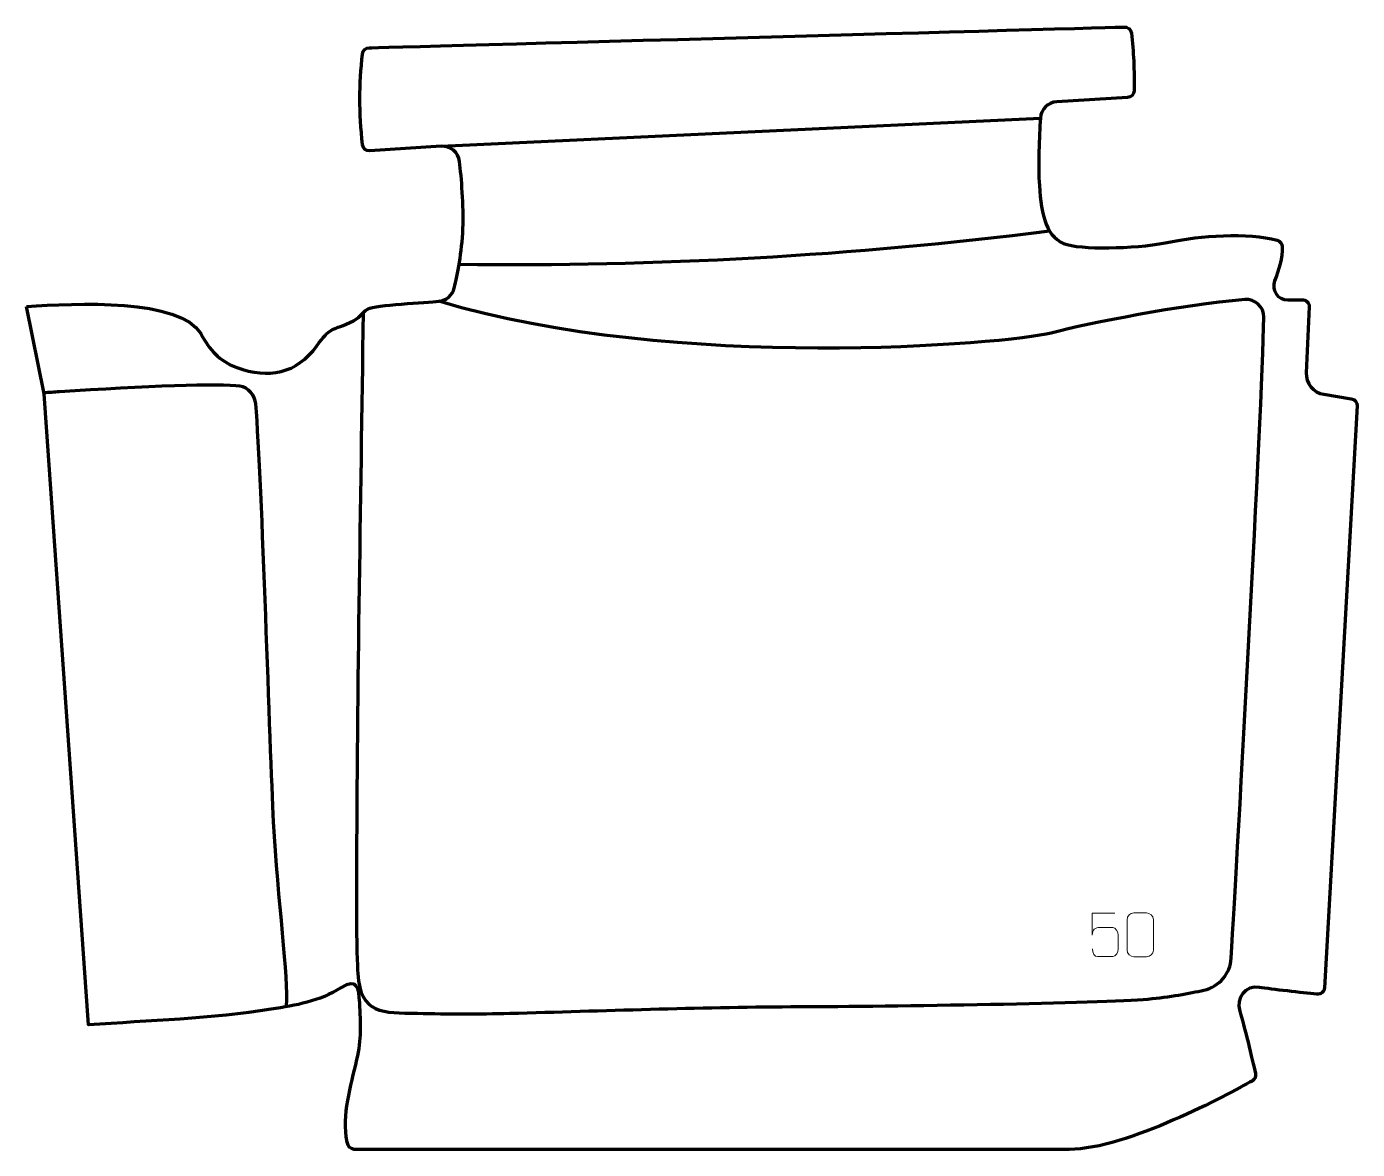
# Model space of a CAD drawing. Header units: millimetres. Extents: x 1574 to 2335, y 153 to 795.
import ezdxf

# ---------------------------------------------------------------- set-up
doc = ezdxf.new("R2010")
doc.units = ezdxf.units.MM
doc.header["$MEASUREMENT"] = 0
doc.layers.add('layer 2', color=7, linetype='Continuous')
doc.layers.add('layer 3', color=7, linetype='Continuous')

msp = doc.modelspace()

# ---------------------------------------------------------------- linework, layer by layer
at = {"layer": 'layer 2', "color": 142, "lineweight": 200}
for points in [[(1810.7614, 727.0333), (1810.7614, 727.0333), (2153.7523, 743.0688), (2153.7523, 743.0688)], [(1821.1201, 659.5938), (1933.7426, 658.1118), (2046.3647, 664.4308), (2158.9873, 678.5514)]]:
    msp.add_open_spline(points, degree=3, dxfattribs=at)
for points, knots in [([(1766.1566, 631.8354), (1764.7061, 521.1667), (1762.4551, 407.9247), (1762.319, 297.262), (1762.319, 297.262), (1762.3074, 287.7758), (1762.3807, 278.2975), (1762.5612, 268.8128), (1762.5612, 268.8128), (1762.6617, 263.8006), (1762.8426, 258.8217), (1763.1384, 253.817), (1763.1384, 253.817), (1764.5802, 230.1939), (1777.4339, 231.53), (1797.1805, 231.0653), (1797.1805, 231.0653), (1814.851, 230.6494), (1832.4005, 230.6132), (1850.0712, 231.0822), (1850.0712, 231.0822), (1903.716, 232.5376), (1957.335, 234.5419), (2011.0051, 234.866), (2011.0051, 234.866), (2012.3696, 234.8739), (2013.7339, 234.8792), (2015.0984, 234.883), (2015.0984, 234.883), (2067.691, 235.0082), (2189.3122, 236.8987), (2215.3098, 239.2405), (2215.3098, 239.2405), (2227.7522, 240.3616), (2239.0101, 242.4518), (2247.3674, 244.3268), (2247.3674, 244.3268), (2256.0872, 246.2833), (2262.4592, 253.7686), (2262.9725, 262.691), (2262.9725, 262.691), (2266.5832, 325.4502), (2280.652, 572.5823), (2281.5844, 629.2289), (2281.5844, 629.2289), (2281.6821, 635.1573), (2276.6232, 639.8655), (2270.7167, 639.349), (2270.7167, 639.349), (2233.2831, 636.0738), (2182.76, 625.9897), (2159.9279, 620.1911), (2159.9279, 620.1911), (2134.8266, 613.8164), (1945.5723, 597.4803), (1809.4887, 638.3246)], [0, 0, 0, 0, 0.06666667, 0.06666667, 0.06666667, 0.06666667, 0.13333333, 0.13333333, 0.13333333, 0.13333333, 0.2, 0.2, 0.2, 0.2, 0.26666667, 0.26666667, 0.26666667, 0.26666667, 0.33333333, 0.33333333, 0.33333333, 0.33333333, 0.4, 0.4, 0.4, 0.4, 0.46666667, 0.46666667, 0.46666667, 0.46666667, 0.53333333, 0.53333333, 0.53333333, 0.53333333, 0.6, 0.6, 0.6, 0.6, 0.66666667, 0.66666667, 0.66666667, 0.66666667, 0.73333333, 0.73333333, 0.73333333, 0.73333333, 0.8, 0.8, 0.8, 0.8, 0.86666667, 0.86666667, 0.86666667, 0.86666667, 1, 1, 1, 1]), ([(1722.3183, 235.5048), (1723.661, 250.1745), (1717.3055, 296.061), (1714.9574, 340.631), (1714.9574, 340.631), (1712.7686, 382.1675), (1708.3749, 534.0541), (1704.7618, 579.6157), (1704.7618, 579.6157), (1704.3755, 584.4849), (1700.4242, 589.011), (1695.6028, 589.792), (1695.6028, 589.792), (1685.2019, 591.4765), (1640.4614, 589.6688), (1592.4167, 586.5415), (1592.4167, 586.5415), (1589.4735, 586.3499), (1586.5155, 586.1853), (1583.5569, 585.9525)], [0, 0, 0, 0, 0.16666667, 0.16666667, 0.16666667, 0.16666667, 0.33333333, 0.33333333, 0.33333333, 0.33333333, 0.5, 0.5, 0.5, 0.5, 0.66666667, 0.66666667, 0.66666667, 0.66666667, 1, 1, 1, 1])]:
    msp.add_open_spline(points, degree=3, knots=knots, dxfattribs=at)
at = {"layer": 'layer 3', "color": 242, "lineweight": 158}
msp.add_open_spline([(1573.5815, 635.3764), (1573.5815, 635.3764), (1583.6335, 585.4751), (1583.6335, 585.4751), (1583.6335, 585.4751), (1583.6335, 585.4751), (1609.0113, 224.5153), (1609.0113, 224.5153), (1609.0113, 224.5153), (1643.533, 226.745), (1679.7432, 228.0336), (1713.5543, 233.3878), (1713.5543, 233.3878), (1727.7579, 235.6468), (1741.0688, 237.796), (1753.4346, 245.7215), (1753.4346, 245.7215), (1763.0968, 251.2615), (1763.6611, 245.66), (1764.1905, 236.8986), (1764.1905, 236.8986), (1764.9045, 225.081), (1765.2591, 216.2176), (1762.6397, 204.5528), (1762.6397, 204.5528), (1759.1233, 189.2414), (1753.9525, 173.249), (1757.0187, 157.3612), (1757.0187, 157.3612), (1757.547, 154.6238), (1758.4451, 153.7759), (1761.0936, 153.2305), (1761.0936, 153.2305), (1897.4914, 153.2305), (2033.8892, 153.2305), (2170.287, 153.2305), (2170.287, 153.2305), (2203.0981, 153.2305), (2261.8385, 185.0447), (2274.8613, 192.3309), (2274.8613, 192.3309), (2276.41, 193.1974), (2277.1991, 194.9778), (2276.8015, 196.7057), (2276.8015, 196.7057), (2275.0535, 204.3042), (2270.2833, 224.729), (2267.7937, 232.3518), (2267.7937, 232.3518), (2265.3151, 239.9397), (2271.2022, 247.1544), (2279.0939, 245.8766), (2279.0939, 245.8766), (2286.081, 244.7456), (2303.8151, 242.8307), (2311.9361, 241.9752), (2311.9361, 241.9752), (2314.2097, 241.7357), (2316.2195, 243.4446), (2316.3476, 245.7235), (2316.3476, 245.7235), (2316.3476, 245.7235), (2335.0353, 578.4522), (2335.0353, 578.4522), (2335.0353, 578.4522), (2335.1499, 580.4959), (2333.6982, 582.2957), (2331.6737, 582.6192), (2331.6737, 582.6192), (2331.6737, 582.6192), (2315.9334, 585.1335), (2315.9334, 585.1335), (2315.9334, 585.1335), (2309.9069, 586.0962), (2305.5642, 591.421), (2305.8415, 597.5079), (2305.8415, 597.5079), (2305.8415, 597.5079), (2307.5525, 635.09), (2307.5525, 635.09), (2307.5525, 635.09), (2307.6572, 637.3894), (2305.7985, 639.3011), (2303.4931, 639.2644), (2303.4931, 639.2644), (2303.4931, 639.2644), (2295.3375, 639.1349), (2295.3375, 639.1349), (2295.3375, 639.1349), (2289.6352, 639.045), (2285.6919, 644.7621), (2287.7729, 650.0633), (2287.7729, 650.0633), (2290.126, 656.0566), (2292.3523, 663.4501), (2292.117, 669.5479), (2292.117, 669.5479), (2292.0507, 671.2557), (2290.8943, 672.7236), (2289.2546, 673.214), (2289.2546, 673.214), (2273.0314, 678.0636), (2243.9424, 675.7423), (2228.4579, 672.3486), (2228.4579, 672.3486), (2212.1222, 668.7683), (2181.0446, 667.5752), (2169.0914, 670.7572), (2169.0914, 670.7572), (2157.139, 673.9396), (2154.3495, 687.4648), (2153.1547, 704.5696), (2153.1547, 704.5696), (2152.3669, 715.8376), (2153.136, 732.8027), (2153.7523, 743.0686), (2153.7523, 743.0686), (2154.0546, 748.1112), (2158.083, 752.1311), (2163.1337, 752.4345), (2163.1337, 752.4345), (2163.1337, 752.4345), (2203.6432, 754.8672), (2203.6432, 754.8672), (2203.6432, 754.8672), (2205.7362, 754.9928), (2207.3805, 756.7129), (2207.4045, 758.807), (2207.4045, 758.807), (2207.5386, 770.2938), (2207.0757, 781.3054), (2205.859, 791.7156), (2205.859, 791.7156), (2205.6039, 793.8947), (2203.6213, 795.4532), (2201.4382, 795.2042), (2201.4382, 795.2042), (2201.4382, 795.2042), (1771.7931, 783.3611), (1769.7791, 783.3505), (1769.7791, 783.3505), (1767.7651, 783.3399), (1766.068, 781.8371), (1765.8276, 779.8403), (1765.8276, 779.8403), (1763.717, 762.321), (1763.8249, 746.3113), (1765.8364, 727.8804), (1765.8364, 727.8804), (1766.0689, 725.7518), (1767.943, 724.1833), (1770.0825, 724.3255), (1770.0825, 724.3255), (1770.0825, 724.3255), (1810.7614, 727.0334), (1810.7614, 727.0334), (1810.7614, 727.0334), (1816.0653, 727.3862), (1820.722, 723.5374), (1821.3545, 718.2679), (1821.3545, 718.2679), (1822.4394, 709.2361), (1823.7417, 693.0503), (1823.2538, 679.9065), (1823.2538, 679.9065), (1822.7494, 666.3002), (1820.1663, 653.4919), (1818.3404, 645.9298), (1818.3404, 645.9298), (1817.3335, 641.7585), (1813.7701, 638.6978), (1809.4888, 638.3246), (1809.4888, 638.3246), (1802.7799, 637.7655), (1772.8002, 636.181), (1768.9532, 634.0233), (1768.9532, 634.0233), (1764.4555, 631.1994), (1764.9691, 629.0052), (1758.4879, 626.1387), (1758.4879, 626.1387), (1747.2592, 621.1727), (1747.5024, 623.6767), (1739.7079, 612.8611), (1739.7079, 612.8611), (1728.2233, 596.9253), (1711.8041, 593.8183), (1693.9008, 600.4245), (1693.9008, 600.4245), (1683.1826, 604.6702), (1678.7267, 610.1961), (1673.1945, 619.8326), (1673.1945, 619.8326), (1661.6376, 640.0571), (1601.3551, 637.2646), (1573.5815, 635.3764)], degree=3, knots=[0, 0, 0, 0, 0.02, 0.02, 0.02, 0.02, 0.04, 0.04, 0.04, 0.04, 0.06, 0.06, 0.06, 0.06, 0.08, 0.08, 0.08, 0.08, 0.1, 0.1, 0.1, 0.1, 0.12, 0.12, 0.12, 0.12, 0.14, 0.14, 0.14, 0.14, 0.16, 0.16, 0.16, 0.16, 0.18, 0.18, 0.18, 0.18, 0.2, 0.2, 0.2, 0.2, 0.22, 0.22, 0.22, 0.22, 0.24, 0.24, 0.24, 0.24, 0.26, 0.26, 0.26, 0.26, 0.28, 0.28, 0.28, 0.28, 0.3, 0.3, 0.3, 0.3, 0.32, 0.32, 0.32, 0.32, 0.34, 0.34, 0.34, 0.34, 0.36, 0.36, 0.36, 0.36, 0.38, 0.38, 0.38, 0.38, 0.4, 0.4, 0.4, 0.4, 0.42, 0.42, 0.42, 0.42, 0.44, 0.44, 0.44, 0.44, 0.46, 0.46, 0.46, 0.46, 0.48, 0.48, 0.48, 0.48, 0.5, 0.5, 0.5, 0.5, 0.52, 0.52, 0.52, 0.52, 0.54, 0.54, 0.54, 0.54, 0.56, 0.56, 0.56, 0.56, 0.58, 0.58, 0.58, 0.58, 0.6, 0.6, 0.6, 0.6, 0.62, 0.62, 0.62, 0.62, 0.64, 0.64, 0.64, 0.64, 0.66, 0.66, 0.66, 0.66, 0.68, 0.68, 0.68, 0.68, 0.7, 0.7, 0.7, 0.7, 0.72, 0.72, 0.72, 0.72, 0.74, 0.74, 0.74, 0.74, 0.76, 0.76, 0.76, 0.76, 0.78, 0.78, 0.78, 0.78, 0.8, 0.8, 0.8, 0.8, 0.82, 0.82, 0.82, 0.82, 0.84, 0.84, 0.84, 0.84, 0.86, 0.86, 0.86, 0.86, 0.88, 0.88, 0.88, 0.88, 0.9, 0.9, 0.9, 0.9, 0.92, 0.92, 0.92, 0.92, 0.94, 0.94, 0.94, 0.94, 0.96, 0.96, 0.96, 0.96, 1, 1, 1, 1], dxfattribs=at)
at = {"layer": 'layer 3', "color": 142, "lineweight": 9}
for points, knots in [([(2196.2754, 288.4032), (2196.2754, 288.4032), (2183.4237, 288.4032), (2183.4237, 288.4032), (2183.4237, 288.4032), (2183.424, 284.1726), (2183.424, 279.9417), (2183.4237, 275.7105), (2183.4237, 275.7105), (2183.4234, 279.0206), (2185.0544, 280.0924), (2187.8664, 280.1529), (2187.8664, 280.1529), (2190.306, 280.1532), (2192.7455, 280.1532), (2195.1847, 280.1529), (2195.1847, 280.1529), (2196.8345, 280.1597), (2198.3094, 277.7792), (2198.3379, 275.7105), (2198.3379, 275.7105), (2198.3376, 273.1232), (2198.3376, 270.5356), (2198.3379, 267.9479), (2198.3379, 267.9479), (2198.3841, 265.9885), (2196.8847, 263.5522), (2195.2588, 263.4937), (2195.2588, 263.4937), (2193.3023, 263.494), (2188.4073, 263.494), (2186.4503, 263.4937), (2186.4503, 263.4937), (2184.6048, 263.4849), (2183.4977, 265.4497), (2183.4769, 268.0008)], [0, 0, 0, 0, 0.1, 0.1, 0.1, 0.1, 0.2, 0.2, 0.2, 0.2, 0.3, 0.3, 0.3, 0.3, 0.4, 0.4, 0.4, 0.4, 0.5, 0.5, 0.5, 0.5, 0.6, 0.6, 0.6, 0.6, 0.7, 0.7, 0.7, 0.7, 0.8, 0.8, 0.8, 0.8, 1, 1, 1, 1]), ([(2207.3006, 288.4477), (2209.6667, 288.4477), (2212.0332, 288.4477), (2214.3997, 288.4477), (2214.3997, 288.4477), (2216.3802, 288.4833), (2218.4062, 286.989), (2218.4333, 284.5469), (2218.4333, 284.5469), (2218.4329, 278.7895), (2218.4329, 273.0317), (2218.4333, 267.2735), (2218.4333, 267.2735), (2218.2912, 264.9459), (2216.5848, 263.4636), (2214.3997, 263.4528), (2214.3997, 263.4528), (2212.0273, 263.4532), (2209.6549, 263.4532), (2207.2829, 263.4528), (2207.2829, 263.4528), (2205.3244, 263.3472), (2203.318, 265.2351), (2203.3294, 267.2561), (2203.3294, 267.2561), (2203.3298, 273.0367), (2203.3298, 278.817), (2203.3294, 284.5968), (2203.3294, 284.5968), (2203.3337, 286.7388), (2205.1108, 288.4613), (2207.3006, 288.4477)], [0, 0, 0, 0, 0.11111111, 0.11111111, 0.11111111, 0.11111111, 0.22222222, 0.22222222, 0.22222222, 0.22222222, 0.33333333, 0.33333333, 0.33333333, 0.33333333, 0.44444444, 0.44444444, 0.44444444, 0.44444444, 0.55555556, 0.55555556, 0.55555556, 0.55555556, 0.66666667, 0.66666667, 0.66666667, 0.66666667, 0.77777778, 0.77777778, 0.77777778, 0.77777778, 1, 1, 1, 1])]:
    msp.add_open_spline(points, degree=3, knots=knots, dxfattribs=at)

doc.saveas('drawing.dxf')
